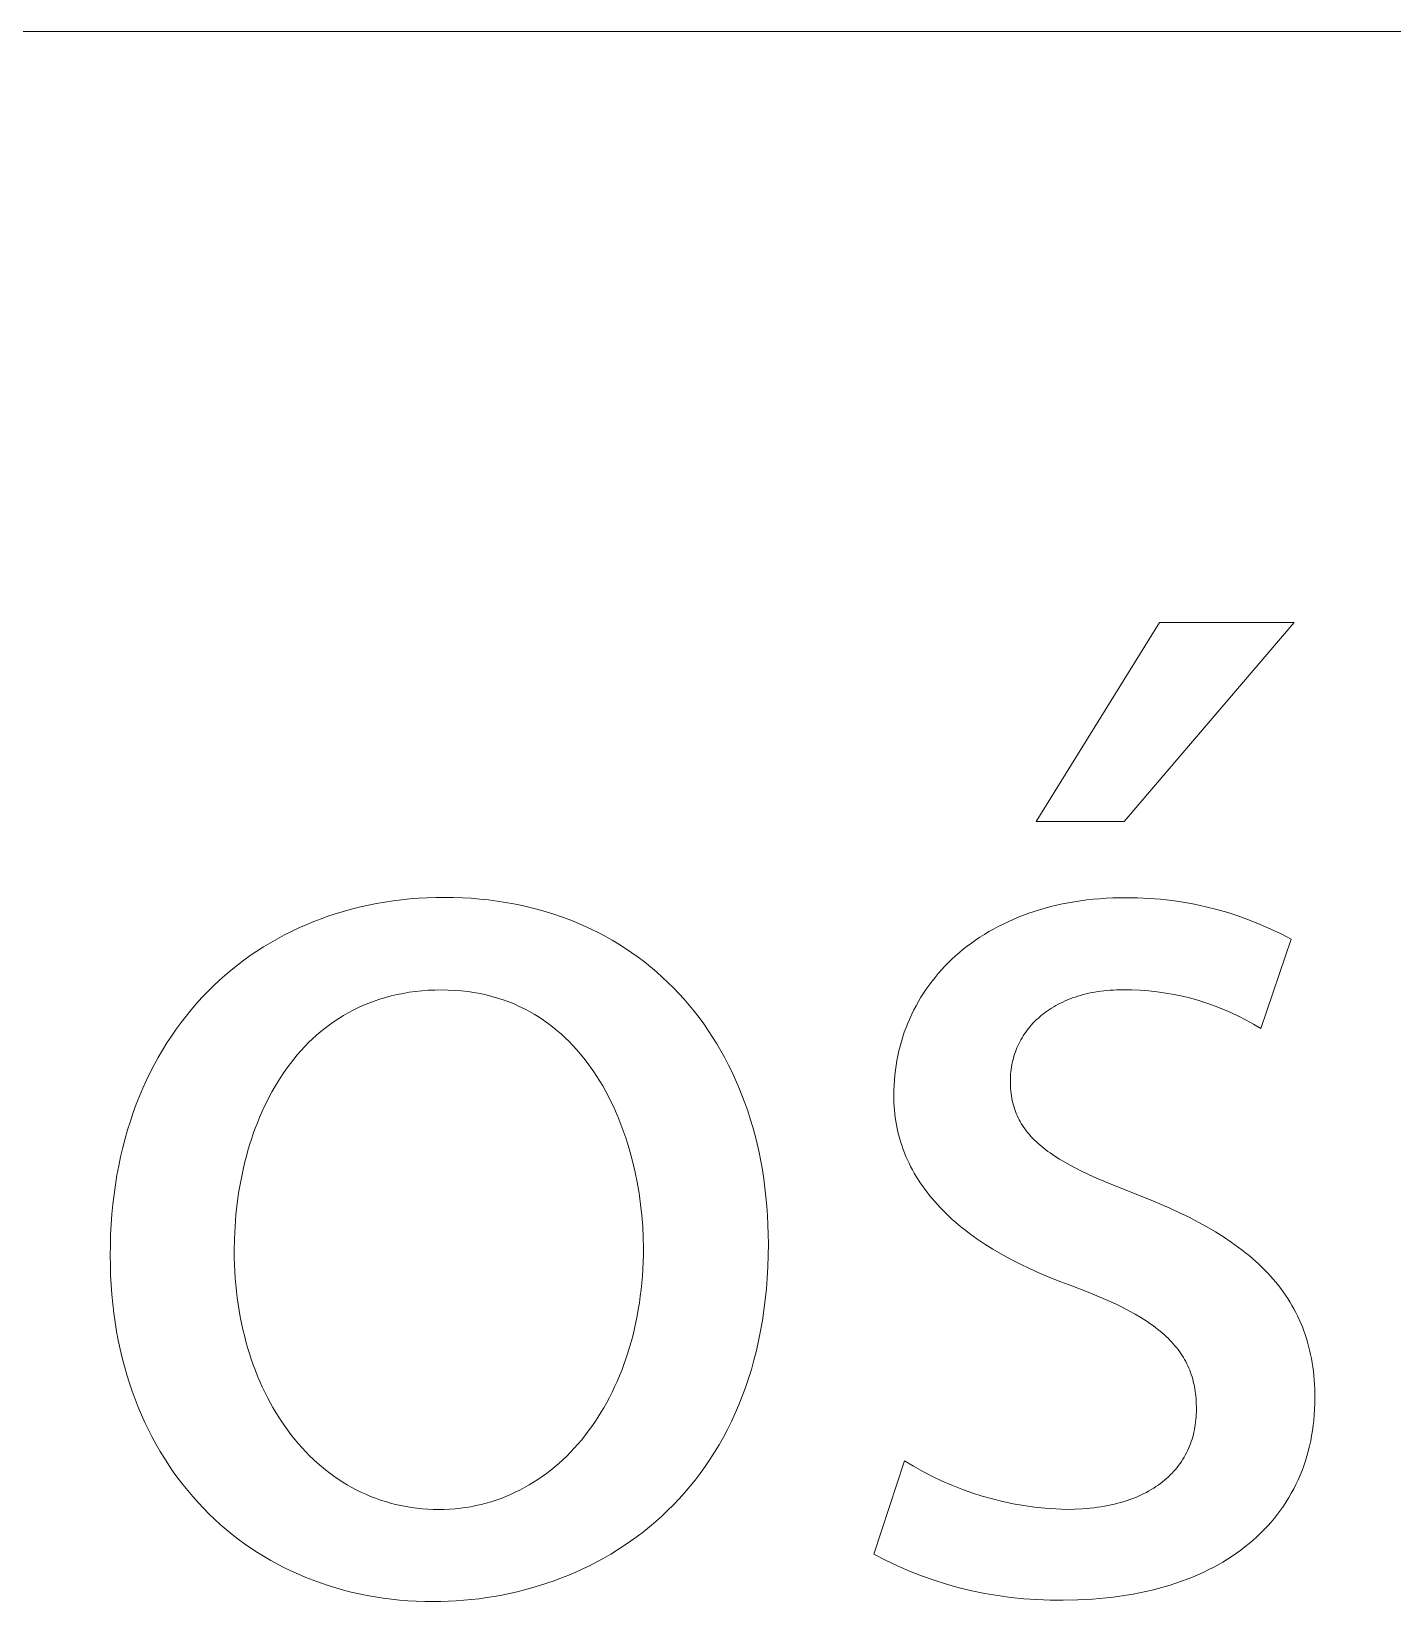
# Model space of a CAD drawing. Header units: millimetres. Extents: x 0 to 5466, y 0 to 3819.
# Drawn here: x 4089.6 to 4143.2, y 91 to 152.7 of the extents above; entities that cross this region are included whole.
import ezdxf

# ---------------------------------------------------------------- set-up
doc = ezdxf.new("R2010")
doc.units = ezdxf.units.MM
doc.header["$MEASUREMENT"] = 0
doc.layers.add('Domyślny', color=7, linetype='Continuous', true_color=0x000000)

msp = doc.modelspace()

# ---------------------------------------------------------------- linework, layer by layer
at = {"layer": 'Domyślny', "color": 18, "lineweight": 15, "true_color": 0x000000}
for p, q in [((3400.106, 152.73), (5460.418, 152.73)), ((4129.143, 121.656), (4133.984, 129.482)), ((4139.281, 129.482), (4132.601, 121.656)), ((4133.984, 129.482), (4139.281, 129.482)), ((4132.601, 121.656), (4129.143, 121.656)), ((4104.18, 118.57), (4104.512, 118.604)), ((4104.512, 118.604), (4104.846, 118.63)), ((4104.846, 118.63), (4105.184, 118.649)), ((4105.184, 118.649), (4105.523, 118.66)), ((4105.523, 118.66), (4105.865, 118.664)), ((4105.865, 118.664), (4106.22, 118.66)), ((4106.22, 118.66), (4106.571, 118.648)), ((4106.571, 118.648), (4106.918, 118.628)), ((4106.918, 118.628), (4107.262, 118.6)), ((4107.262, 118.6), (4107.601, 118.564)), ((4131.381, 118.59), (4131.633, 118.613)), ((4131.633, 118.613), (4131.888, 118.63)), ((4131.888, 118.63), (4132.147, 118.643)), ((4132.147, 118.643), (4132.409, 118.651)), ((4132.409, 118.651), (4132.674, 118.653)), ((4132.674, 118.653), (4133.125, 118.648)), ((4133.125, 118.648), (4133.576, 118.627)), ((4133.576, 118.627), (4134.026, 118.592)), ((4134.026, 118.592), (4134.475, 118.541)), ((4101.323, 117.933), (4101.627, 118.033)), ((4101.627, 118.033), (4101.935, 118.125)), ((4101.935, 118.125), (4102.247, 118.211)), ((4102.247, 118.211), (4102.561, 118.289)), ((4102.561, 118.289), (4102.879, 118.36)), ((4102.879, 118.36), (4103.2, 118.423)), ((4103.2, 118.423), (4103.523, 118.479)), ((4103.523, 118.479), (4103.85, 118.528)), ((4103.85, 118.528), (4104.18, 118.57)), ((4107.601, 118.564), (4107.937, 118.521)), ((4107.937, 118.521), (4108.269, 118.47)), ((4108.269, 118.47), (4108.597, 118.411)), ((4108.597, 118.411), (4108.92, 118.344)), ((4108.92, 118.344), (4109.24, 118.27)), ((4109.24, 118.27), (4109.555, 118.189)), ((4109.555, 118.189), (4109.866, 118.1)), ((4109.866, 118.1), (4110.172, 118.004)), ((4110.172, 118.004), (4110.474, 117.901)), ((4128.634, 117.962), (4128.843, 118.038)), ((4128.843, 118.038), (4129.056, 118.11)), ((4129.056, 118.11), (4129.272, 118.178)), ((4129.272, 118.178), (4129.492, 118.242)), ((4129.492, 118.242), (4129.715, 118.301)), ((4129.715, 118.301), (4129.943, 118.356)), ((4129.943, 118.356), (4130.173, 118.407)), ((4130.173, 118.407), (4130.408, 118.453)), ((4130.408, 118.453), (4130.646, 118.494)), ((4130.646, 118.494), (4130.887, 118.531)), ((4130.887, 118.531), (4131.132, 118.563)), ((4131.132, 118.563), (4131.381, 118.59)), ((4134.475, 118.541), (4134.922, 118.475)), ((4134.922, 118.475), (4135.366, 118.394)), ((4135.366, 118.394), (4135.807, 118.299)), ((4135.807, 118.299), (4136.245, 118.188)), ((4136.245, 118.188), (4136.679, 118.064)), ((4136.679, 118.064), (4137.108, 117.924)), ((4099.857, 117.328), (4100.142, 117.463)), ((4100.142, 117.463), (4100.432, 117.591)), ((4100.432, 117.591), (4100.725, 117.712)), ((4100.725, 117.712), (4101.022, 117.826)), ((4101.022, 117.826), (4101.323, 117.933)), ((4110.474, 117.901), (4110.772, 117.791)), ((4110.772, 117.791), (4111.065, 117.673)), ((4111.065, 117.673), (4111.354, 117.549)), ((4111.354, 117.549), (4111.637, 117.417)), ((4111.637, 117.417), (4111.917, 117.279)), ((4127.28, 117.317), (4127.462, 117.421)), ((4127.462, 117.421), (4127.647, 117.52)), ((4127.647, 117.52), (4127.837, 117.616)), ((4127.837, 117.616), (4128.031, 117.709)), ((4128.031, 117.709), (4128.228, 117.797)), ((4128.228, 117.797), (4128.429, 117.881)), ((4128.429, 117.881), (4128.634, 117.962)), ((4137.108, 117.924), (4137.532, 117.77)), ((4137.532, 117.77), (4137.951, 117.602)), ((4137.951, 117.602), (4138.365, 117.42)), ((4138.365, 117.42), (4138.771, 117.225)), ((4098.756, 116.718), (4099.025, 116.881)), ((4099.025, 116.881), (4099.298, 117.037)), ((4099.298, 117.037), (4099.575, 117.186)), ((4099.575, 117.186), (4099.857, 117.328)), ((4111.917, 117.279), (4112.191, 117.134)), ((4112.191, 117.134), (4112.46, 116.982)), ((4112.46, 116.982), (4112.725, 116.823)), ((4112.725, 116.823), (4112.985, 116.658)), ((4126.273, 116.623), (4126.43, 116.747)), ((4126.43, 116.747), (4126.592, 116.868)), ((4126.592, 116.868), (4126.758, 116.985)), ((4126.758, 116.985), (4126.928, 117.1)), ((4126.928, 117.1), (4127.102, 117.21)), ((4127.102, 117.21), (4127.28, 117.317)), ((4139.171, 117.015), (4137.97, 113.503)), ((4138.771, 117.225), (4139.171, 117.015)), ((4097.727, 116), (4097.977, 116.189)), ((4097.977, 116.189), (4098.232, 116.373)), ((4098.232, 116.373), (4098.492, 116.549)), ((4098.492, 116.549), (4098.756, 116.718)), ((4112.985, 116.658), (4113.239, 116.486)), ((4113.239, 116.486), (4113.489, 116.308)), ((4113.489, 116.308), (4113.733, 116.124)), ((4113.733, 116.124), (4113.972, 115.933)), ((4125.683, 116.094), (4125.824, 116.231)), ((4125.824, 116.231), (4125.969, 116.365)), ((4125.969, 116.365), (4126.119, 116.495)), ((4126.119, 116.495), (4126.273, 116.623)), ((4097.006, 115.39), (4097.241, 115.6)), ((4097.241, 115.6), (4097.482, 115.803)), ((4097.482, 115.803), (4097.727, 116)), ((4113.972, 115.933), (4114.206, 115.736)), ((4114.206, 115.736), (4114.435, 115.532)), ((4114.435, 115.532), (4114.658, 115.323)), ((4125.042, 115.366), (4125.161, 115.517)), ((4125.161, 115.517), (4125.285, 115.666)), ((4125.285, 115.666), (4125.414, 115.811)), ((4125.414, 115.811), (4125.546, 115.954)), ((4125.546, 115.954), (4125.683, 116.094)), ((4096.331, 114.722), (4096.551, 114.951)), ((4096.551, 114.951), (4096.776, 115.174)), ((4096.776, 115.174), (4097.006, 115.39)), ((4104.243, 114.89), (4104.006, 114.843)), ((4104.483, 114.931), (4104.243, 114.89)), ((4104.728, 114.964), (4104.483, 114.931)), ((4104.978, 114.99), (4104.728, 114.964)), ((4105.233, 115.009), (4104.978, 114.99)), ((4105.492, 115.02), (4105.233, 115.009)), ((4105.756, 115.024), (4105.492, 115.02)), ((4106.02, 115.02), (4105.756, 115.024)), ((4106.28, 115.008), (4106.02, 115.02)), ((4106.534, 114.987), (4106.28, 115.008)), ((4106.784, 114.959), (4106.534, 114.987)), ((4107.028, 114.923), (4106.784, 114.959)), ((4107.268, 114.88), (4107.028, 114.923)), ((4114.658, 115.323), (4114.876, 115.107)), ((4114.876, 115.107), (4115.088, 114.885)), ((4124.607, 114.735), (4124.709, 114.897)), ((4124.709, 114.897), (4124.815, 115.056)), ((4124.815, 115.056), (4124.926, 115.212)), ((4124.926, 115.212), (4125.042, 115.366)), ((4131.212, 114.893), (4131.101, 114.867)), ((4131.326, 114.917), (4131.212, 114.893)), ((4131.441, 114.938), (4131.326, 114.917)), ((4131.559, 114.957), (4131.441, 114.938)), ((4131.678, 114.974), (4131.559, 114.957)), ((4131.799, 114.989), (4131.678, 114.974)), ((4131.922, 115.002), (4131.799, 114.989)), ((4132.047, 115.013), (4131.922, 115.002)), ((4132.174, 115.021), (4132.047, 115.013)), ((4132.302, 115.027), (4132.174, 115.021)), ((4132.433, 115.03), (4132.302, 115.027)), ((4132.565, 115.031), (4132.433, 115.03)), ((4132.9, 115.028), (4132.565, 115.031)), ((4133.234, 115.013), (4132.9, 115.028)), ((4133.568, 114.987), (4133.234, 115.013)), ((4133.901, 114.95), (4133.568, 114.987)), ((4134.232, 114.903), (4133.901, 114.95)), ((4134.562, 114.844), (4134.232, 114.903)), ((4095.909, 114.244), (4096.117, 114.486)), ((4096.117, 114.486), (4096.331, 114.722)), ((4102.481, 114.329), (4102.282, 114.231)), ((4102.686, 114.421), (4102.481, 114.329)), ((4102.895, 114.507), (4102.686, 114.421)), ((4103.108, 114.587), (4102.895, 114.507)), ((4103.326, 114.661), (4103.108, 114.587)), ((4103.548, 114.728), (4103.326, 114.661)), ((4103.775, 114.789), (4103.548, 114.728)), ((4104.006, 114.843), (4103.775, 114.789)), ((4107.502, 114.829), (4107.268, 114.88)), ((4107.732, 114.771), (4107.502, 114.829)), ((4107.957, 114.706), (4107.732, 114.771)), ((4108.177, 114.634), (4107.957, 114.706)), ((4108.393, 114.556), (4108.177, 114.634)), ((4108.603, 114.471), (4108.393, 114.556)), ((4108.809, 114.379), (4108.603, 114.471)), ((4109.011, 114.281), (4108.809, 114.379)), ((4109.207, 114.177), (4109.011, 114.281)), ((4115.088, 114.885), (4115.295, 114.658)), ((4115.295, 114.658), (4115.496, 114.424)), ((4115.496, 114.424), (4115.691, 114.185)), ((4124.327, 114.237), (4124.416, 114.405)), ((4124.416, 114.405), (4124.509, 114.571)), ((4124.509, 114.571), (4124.607, 114.735)), ((4129.742, 114.309), (4129.659, 114.257)), ((4129.826, 114.361), (4129.742, 114.309)), ((4129.912, 114.41), (4129.826, 114.361)), ((4130, 114.458), (4129.912, 114.41)), ((4130.09, 114.505), (4130, 114.458)), ((4130.183, 114.549), (4130.09, 114.505)), ((4130.277, 114.592), (4130.183, 114.549)), ((4130.373, 114.633), (4130.277, 114.592)), ((4130.471, 114.672), (4130.373, 114.633)), ((4130.571, 114.71), (4130.471, 114.672)), ((4130.673, 114.745), (4130.571, 114.71)), ((4130.777, 114.779), (4130.673, 114.745)), ((4130.883, 114.81), (4130.777, 114.779)), ((4130.991, 114.84), (4130.883, 114.81)), ((4131.101, 114.867), (4130.991, 114.84)), ((4134.889, 114.774), (4134.562, 114.844)), ((4135.214, 114.694), (4134.889, 114.774)), ((4135.536, 114.603), (4135.214, 114.694)), ((4135.855, 114.501), (4135.536, 114.603)), ((4136.171, 114.389), (4135.855, 114.501)), ((4136.482, 114.266), (4136.171, 114.389)), ((4095.317, 113.479), (4095.509, 113.74)), ((4095.509, 113.74), (4095.706, 113.995)), ((4095.706, 113.995), (4095.909, 114.244)), ((4101.348, 113.655), (4101.175, 113.524)), ((4101.526, 113.781), (4101.348, 113.655)), ((4101.708, 113.902), (4101.526, 113.781)), ((4101.895, 114.017), (4101.708, 113.902)), ((4102.086, 114.127), (4101.895, 114.017)), ((4102.282, 114.231), (4102.086, 114.127)), ((4109.399, 114.067), (4109.207, 114.177)), ((4109.586, 113.951), (4109.399, 114.067)), ((4109.769, 113.83), (4109.586, 113.951)), ((4109.947, 113.703), (4109.769, 113.83)), ((4110.12, 113.57), (4109.947, 113.703)), ((4115.691, 114.185), (4115.88, 113.94)), ((4115.88, 113.94), (4116.064, 113.69)), ((4116.064, 113.69), (4116.242, 113.434)), ((4124.019, 113.541), (4124.089, 113.718)), ((4124.089, 113.718), (4124.164, 113.893)), ((4124.164, 113.893), (4124.243, 114.066)), ((4124.243, 114.066), (4124.327, 114.237)), ((4129.013, 113.713), (4128.952, 113.646)), ((4129.077, 113.779), (4129.013, 113.713)), ((4129.142, 113.844), (4129.077, 113.779)), ((4129.21, 113.907), (4129.142, 113.844)), ((4129.28, 113.969), (4129.21, 113.907)), ((4129.351, 114.029), (4129.28, 113.969)), ((4129.425, 114.089), (4129.351, 114.029)), ((4129.501, 114.146), (4129.425, 114.089)), ((4129.579, 114.202), (4129.501, 114.146)), ((4129.659, 114.257), (4129.579, 114.202)), ((4136.79, 114.133), (4136.482, 114.266)), ((4137.093, 113.99), (4136.79, 114.133)), ((4137.39, 113.837), (4137.093, 113.99)), ((4137.683, 113.675), (4137.39, 113.837)), ((4137.97, 113.503), (4137.683, 113.675)), ((4094.953, 112.938), (4095.132, 113.211)), ((4095.132, 113.211), (4095.317, 113.479)), ((4100.68, 113.101), (4100.524, 112.95)), ((4100.841, 113.247), (4100.68, 113.101)), ((4101.006, 113.388), (4100.841, 113.247)), ((4101.175, 113.524), (4101.006, 113.388)), ((4110.29, 113.433), (4110.12, 113.57)), ((4110.454, 113.291), (4110.29, 113.433)), ((4110.614, 113.143), (4110.454, 113.291)), ((4110.77, 112.991), (4110.614, 113.143)), ((4116.242, 113.434), (4116.414, 113.172)), ((4116.414, 113.172), (4116.58, 112.905)), ((4123.836, 112.998), (4123.892, 113.18)), ((4123.892, 113.18), (4123.953, 113.361)), ((4123.953, 113.361), (4124.019, 113.541)), ((4128.538, 113.064), (4128.496, 112.986)), ((4128.582, 113.141), (4128.538, 113.064)), ((4128.628, 113.216), (4128.582, 113.141)), ((4128.677, 113.291), (4128.628, 113.216)), ((4128.728, 113.364), (4128.677, 113.291)), ((4128.78, 113.436), (4128.728, 113.364)), ((4128.835, 113.507), (4128.78, 113.436)), ((4128.892, 113.577), (4128.835, 113.507)), ((4128.952, 113.646), (4128.892, 113.577)), ((4094.613, 112.371), (4094.78, 112.657)), ((4094.78, 112.657), (4094.953, 112.938)), ((4100.081, 112.472), (4099.942, 112.303)), ((4100.225, 112.635), (4100.081, 112.472)), ((4100.372, 112.795), (4100.225, 112.635)), ((4100.524, 112.95), (4100.372, 112.795)), ((4110.921, 112.835), (4110.77, 112.991)), ((4111.068, 112.674), (4110.921, 112.835)), ((4111.211, 112.509), (4111.068, 112.674)), ((4111.349, 112.34), (4111.211, 112.509)), ((4116.58, 112.905), (4116.74, 112.632)), ((4116.74, 112.632), (4116.894, 112.354)), ((4123.659, 112.249), (4123.696, 112.438)), ((4123.696, 112.438), (4123.738, 112.627)), ((4123.738, 112.627), (4123.785, 112.813)), ((4123.785, 112.813), (4123.836, 112.998)), ((4128.264, 112.416), (4128.24, 112.331)), ((4128.29, 112.5), (4128.264, 112.416)), ((4128.319, 112.583), (4128.29, 112.5)), ((4128.35, 112.666), (4128.319, 112.583)), ((4128.383, 112.747), (4128.35, 112.666)), ((4128.419, 112.828), (4128.383, 112.747)), ((4128.456, 112.907), (4128.419, 112.828)), ((4128.496, 112.986), (4128.456, 112.907)), ((4094.298, 111.78), (4094.452, 112.079)), ((4094.452, 112.079), (4094.613, 112.371)), ((4099.676, 111.955), (4099.549, 111.775)), ((4099.807, 112.131), (4099.676, 111.955)), ((4099.942, 112.303), (4099.807, 112.131)), ((4111.483, 112.166), (4111.349, 112.34)), ((4111.613, 111.99), (4111.483, 112.166)), ((4111.738, 111.809), (4111.613, 111.99)), ((4111.86, 111.625), (4111.738, 111.809)), ((4116.894, 112.354), (4117.041, 112.071)), ((4117.041, 112.071), (4117.183, 111.783)), ((4123.577, 111.671), (4123.6, 111.865)), ((4123.6, 111.865), (4123.627, 112.058)), ((4123.627, 112.058), (4123.659, 112.249)), ((4128.143, 111.807), (4128.134, 111.718)), ((4128.153, 111.896), (4128.143, 111.807)), ((4128.166, 111.984), (4128.153, 111.896)), ((4128.181, 112.072), (4128.166, 111.984)), ((4128.198, 112.159), (4128.181, 112.072)), ((4128.218, 112.245), (4128.198, 112.159)), ((4128.24, 112.331), (4128.218, 112.245)), ((4094.01, 111.165), (4094.151, 111.475)), ((4094.151, 111.475), (4094.298, 111.78)), ((4099.194, 111.214), (4099.084, 111.02)), ((4099.309, 111.405), (4099.194, 111.214)), ((4099.427, 111.592), (4099.309, 111.405)), ((4099.549, 111.775), (4099.427, 111.592)), ((4111.977, 111.438), (4111.86, 111.625)), ((4112.09, 111.248), (4111.977, 111.438)), ((4112.199, 111.055), (4112.09, 111.248)), ((4117.183, 111.783), (4117.318, 111.489)), ((4117.318, 111.489), (4117.446, 111.191)), ((4117.446, 111.191), (4117.569, 110.887)), ((4123.54, 111.081), (4123.547, 111.279)), ((4123.547, 111.279), (4123.56, 111.475)), ((4123.56, 111.475), (4123.577, 111.671)), ((4128.125, 111.537), (4128.124, 111.446)), ((4128.124, 111.446), (4128.125, 111.344)), ((4128.129, 111.628), (4128.125, 111.537)), ((4128.125, 111.344), (4128.129, 111.243)), ((4128.134, 111.718), (4128.129, 111.628)), ((4128.129, 111.243), (4128.134, 111.144)), ((4093.749, 110.525), (4093.876, 110.848)), ((4093.876, 110.848), (4094.01, 111.165)), ((4098.876, 110.623), (4098.778, 110.42)), ((4098.978, 110.823), (4098.876, 110.623)), ((4099.084, 111.02), (4098.978, 110.823)), ((4112.303, 110.858), (4112.199, 111.055)), ((4112.404, 110.66), (4112.303, 110.858)), ((4112.501, 110.459), (4112.404, 110.66)), ((4117.569, 110.887), (4117.684, 110.579)), ((4117.684, 110.579), (4117.794, 110.266)), ((4123.537, 110.882), (4123.54, 111.081)), ((4123.539, 110.734), (4123.537, 110.882)), ((4123.544, 110.586), (4123.539, 110.734)), ((4123.552, 110.44), (4123.544, 110.586)), ((4128.134, 111.144), (4128.143, 111.047)), ((4128.143, 111.047), (4128.153, 110.951)), ((4128.153, 110.951), (4128.166, 110.857)), ((4128.166, 110.857), (4128.182, 110.765)), ((4128.182, 110.765), (4128.199, 110.674)), ((4128.199, 110.674), (4128.22, 110.585)), ((4128.22, 110.585), (4128.242, 110.497)), ((4093.515, 109.862), (4093.628, 110.197)), ((4093.628, 110.197), (4093.749, 110.525)), ((4098.595, 110.006), (4098.509, 109.795)), ((4098.685, 110.215), (4098.595, 110.006)), ((4098.778, 110.42), (4098.685, 110.215)), ((4112.594, 110.255), (4112.501, 110.459)), ((4112.682, 110.049), (4112.594, 110.255)), ((4112.767, 109.842), (4112.682, 110.049)), ((4117.794, 110.266), (4117.896, 109.948)), ((4117.896, 109.948), (4117.992, 109.625)), ((4123.564, 110.294), (4123.552, 110.44)), ((4123.579, 110.149), (4123.564, 110.294)), ((4123.597, 110.005), (4123.579, 110.149)), ((4123.618, 109.862), (4123.597, 110.005)), ((4128.242, 110.497), (4128.267, 110.411)), ((4128.267, 110.411), (4128.294, 110.326)), ((4128.294, 110.326), (4128.324, 110.242)), ((4128.324, 110.242), (4128.356, 110.16)), ((4128.356, 110.16), (4128.391, 110.079)), ((4128.391, 110.079), (4128.428, 109.999)), ((4128.428, 109.999), (4128.467, 109.92)), ((4093.31, 109.175), (4093.409, 109.522)), ((4093.409, 109.522), (4093.515, 109.862)), ((4098.349, 109.366), (4098.275, 109.148)), ((4098.427, 109.582), (4098.349, 109.366)), ((4098.509, 109.795), (4098.427, 109.582)), ((4112.848, 109.632), (4112.767, 109.842)), ((4112.925, 109.421), (4112.848, 109.632)), ((4112.998, 109.208), (4112.925, 109.421)), ((4117.992, 109.625), (4118.081, 109.298)), ((4123.643, 109.72), (4123.618, 109.862)), ((4123.671, 109.578), (4123.643, 109.72)), ((4123.703, 109.438), (4123.671, 109.578)), ((4123.737, 109.298), (4123.703, 109.438)), ((4128.467, 109.92), (4128.509, 109.843)), ((4128.509, 109.843), (4128.554, 109.767)), ((4128.554, 109.767), (4128.6, 109.691)), ((4128.6, 109.691), (4128.65, 109.617)), ((4128.65, 109.617), (4128.701, 109.544)), ((4128.701, 109.544), (4128.755, 109.472)), ((4128.755, 109.472), (4128.812, 109.401)), ((4128.812, 109.401), (4128.871, 109.331)), ((4128.871, 109.331), (4128.933, 109.262)), ((4093.134, 108.465), (4093.218, 108.823)), ((4093.218, 108.823), (4093.31, 109.175)), ((4098.206, 108.928), (4098.14, 108.706)), ((4098.275, 109.148), (4098.206, 108.928)), ((4113.067, 108.994), (4112.998, 109.208)), ((4113.133, 108.778), (4113.067, 108.994)), ((4113.252, 108.344), (4113.133, 108.778)), ((4118.081, 109.298), (4118.164, 108.966)), ((4118.164, 108.966), (4118.239, 108.629)), ((4123.775, 109.159), (4123.737, 109.298)), ((4123.817, 109.021), (4123.775, 109.159)), ((4123.862, 108.884), (4123.817, 109.021)), ((4123.91, 108.747), (4123.862, 108.884)), ((4123.962, 108.612), (4123.91, 108.747)), ((4128.933, 109.262), (4128.997, 109.194)), ((4128.997, 109.194), (4129.063, 109.126)), ((4129.063, 109.126), (4129.132, 109.059)), ((4129.132, 109.059), (4129.204, 108.994)), ((4129.204, 108.994), (4129.278, 108.928)), ((4129.278, 108.928), (4129.355, 108.864)), ((4129.355, 108.864), (4129.434, 108.8)), ((4129.434, 108.8), (4129.515, 108.737)), ((4129.515, 108.737), (4129.6, 108.674)), ((4092.989, 107.733), (4093.058, 108.102)), ((4093.058, 108.102), (4093.134, 108.465)), ((4098.019, 108.257), (4097.965, 108.03)), ((4098.077, 108.482), (4098.019, 108.257)), ((4098.14, 108.706), (4098.077, 108.482)), ((4113.357, 107.907), (4113.252, 108.344)), ((4118.239, 108.629), (4118.308, 108.289)), ((4118.308, 108.289), (4118.37, 107.943)), ((4124.017, 108.478), (4123.962, 108.612)), ((4124.075, 108.344), (4124.017, 108.478)), ((4124.137, 108.212), (4124.075, 108.344)), ((4124.202, 108.08), (4124.137, 108.212)), ((4129.6, 108.674), (4129.686, 108.612)), ((4129.686, 108.612), (4129.867, 108.489)), ((4129.867, 108.489), (4130.059, 108.368)), ((4130.059, 108.368), (4130.26, 108.249)), ((4130.26, 108.249), (4130.472, 108.13)), ((4130.472, 108.13), (4130.694, 108.013)), ((4092.928, 107.358), (4092.989, 107.733)), ((4097.868, 107.572), (4097.786, 107.109)), ((4097.965, 108.03), (4097.868, 107.572)), ((4113.447, 107.468), (4113.357, 107.907)), ((4118.37, 107.943), (4118.424, 107.594)), ((4118.424, 107.594), (4118.472, 107.24)), ((4124.271, 107.95), (4124.202, 108.08)), ((4124.343, 107.82), (4124.271, 107.95)), ((4124.418, 107.691), (4124.343, 107.82)), ((4124.497, 107.564), (4124.418, 107.691)), ((4124.58, 107.437), (4124.497, 107.564)), ((4130.694, 108.013), (4130.926, 107.896)), ((4130.926, 107.896), (4131.423, 107.663)), ((4131.423, 107.663), (4131.961, 107.43)), ((4092.829, 106.591), (4092.874, 106.977)), ((4092.874, 106.977), (4092.928, 107.358)), ((4097.786, 107.109), (4097.719, 106.642)), ((4113.522, 107.029), (4113.447, 107.468)), ((4113.584, 106.59), (4113.522, 107.029)), ((4118.472, 107.24), (4118.512, 106.882)), ((4118.512, 106.882), (4118.546, 106.52)), ((4124.665, 107.312), (4124.58, 107.437)), ((4124.755, 107.187), (4124.665, 107.312)), ((4124.847, 107.063), (4124.755, 107.187)), ((4124.943, 106.941), (4124.847, 107.063)), ((4125.043, 106.819), (4124.943, 106.941)), ((4131.961, 107.43), (4133.165, 106.95)), ((4133.165, 106.95), (4133.589, 106.783)), ((4092.791, 106.199), (4092.829, 106.591)), ((4097.719, 106.642), (4097.668, 106.173)), ((4113.631, 106.154), (4113.584, 106.59)), ((4118.546, 106.52), (4118.572, 106.154)), ((4125.146, 106.699), (4125.043, 106.819)), ((4125.253, 106.58), (4125.146, 106.699)), ((4125.363, 106.461), (4125.253, 106.58)), ((4125.476, 106.344), (4125.363, 106.461)), ((4125.594, 106.228), (4125.476, 106.344)), ((4133.589, 106.783), (4133.999, 106.613)), ((4133.999, 106.613), (4134.396, 106.439)), ((4134.396, 106.439), (4134.78, 106.262)), ((4134.78, 106.262), (4135.151, 106.08)), ((4092.741, 105.399), (4092.762, 105.802)), ((4092.762, 105.802), (4092.791, 106.199)), ((4097.631, 105.702), (4097.609, 105.231)), ((4097.668, 106.173), (4097.631, 105.702)), ((4113.665, 105.72), (4113.631, 106.154)), ((4113.684, 105.291), (4113.665, 105.72)), ((4118.572, 106.154), (4118.59, 105.784)), ((4118.59, 105.784), (4118.601, 105.41)), ((4125.714, 106.113), (4125.594, 106.228)), ((4125.838, 105.999), (4125.714, 106.113)), ((4125.966, 105.887), (4125.838, 105.999)), ((4126.097, 105.775), (4125.966, 105.887)), ((4126.232, 105.665), (4126.097, 105.775)), ((4126.37, 105.555), (4126.232, 105.665)), ((4135.151, 106.08), (4135.508, 105.894)), ((4135.508, 105.894), (4135.853, 105.705)), ((4135.853, 105.705), (4136.184, 105.51)), ((4092.729, 104.991), (4092.741, 105.399)), ((4097.609, 105.231), (4097.602, 104.759)), ((4113.691, 104.868), (4113.684, 105.291)), ((4118.605, 105.032), (4118.6, 104.577)), ((4118.601, 105.41), (4118.605, 105.032)), ((4126.512, 105.447), (4126.37, 105.555)), ((4126.806, 105.235), (4126.512, 105.447)), ((4127.115, 105.027), (4126.806, 105.235)), ((4127.438, 104.824), (4127.115, 105.027)), ((4136.184, 105.51), (4136.502, 105.311)), ((4136.502, 105.311), (4136.806, 105.107)), ((4136.806, 105.107), (4137.097, 104.898)), ((4092.724, 104.577), (4092.729, 104.991)), ((4092.728, 104.188), (4092.724, 104.577)), ((4097.602, 104.759), (4097.604, 104.489)), ((4097.604, 104.489), (4097.612, 104.221)), ((4113.681, 104.314), (4113.689, 104.59)), ((4113.689, 104.59), (4113.691, 104.868)), ((4118.6, 104.577), (4118.585, 104.13)), ((4127.775, 104.626), (4127.438, 104.824)), ((4128.127, 104.432), (4127.775, 104.626)), ((4128.494, 104.244), (4128.127, 104.432)), ((4137.097, 104.898), (4137.238, 104.791)), ((4137.238, 104.791), (4137.375, 104.683)), ((4137.375, 104.683), (4137.509, 104.574)), ((4137.509, 104.574), (4137.639, 104.463)), ((4137.639, 104.463), (4137.767, 104.351)), ((4092.74, 103.803), (4092.728, 104.188)), ((4092.76, 103.423), (4092.74, 103.803)), ((4097.612, 104.221), (4097.624, 103.955)), ((4097.624, 103.955), (4097.641, 103.691)), ((4113.629, 103.501), (4113.651, 103.769)), ((4113.651, 103.769), (4113.669, 104.04)), ((4113.669, 104.04), (4113.681, 104.314)), ((4118.585, 104.13), (4118.561, 103.691)), ((4128.874, 104.062), (4128.494, 104.244)), ((4129.27, 103.884), (4128.874, 104.062)), ((4129.68, 103.712), (4129.27, 103.884)), ((4137.767, 104.351), (4137.891, 104.237)), ((4137.891, 104.237), (4138.011, 104.122)), ((4138.011, 104.122), (4138.128, 104.006)), ((4138.128, 104.006), (4138.242, 103.887)), ((4138.242, 103.887), (4138.352, 103.768)), ((4138.352, 103.768), (4138.46, 103.646)), ((4092.788, 103.048), (4092.76, 103.423)), ((4097.641, 103.691), (4097.662, 103.43)), ((4097.662, 103.43), (4097.688, 103.171)), ((4097.688, 103.171), (4097.719, 102.914)), ((4113.57, 102.972), (4113.602, 103.235)), ((4113.602, 103.235), (4113.629, 103.501)), ((4118.527, 103.261), (4118.484, 102.838)), ((4118.561, 103.691), (4118.527, 103.261)), ((4130.105, 103.545), (4129.68, 103.712)), ((4130.545, 103.383), (4130.105, 103.545)), ((4131.184, 103.138), (4130.545, 103.383)), ((4138.46, 103.646), (4138.563, 103.523)), ((4138.563, 103.523), (4138.664, 103.399)), ((4138.664, 103.399), (4138.761, 103.273)), ((4138.761, 103.273), (4138.854, 103.145)), ((4092.824, 102.677), (4092.788, 103.048)), ((4092.867, 102.311), (4092.824, 102.677)), ((4097.719, 102.914), (4097.754, 102.66)), ((4097.754, 102.66), (4097.794, 102.409)), ((4113.492, 102.456), (4113.534, 102.713)), ((4113.534, 102.713), (4113.57, 102.972)), ((4118.484, 102.838), (4118.432, 102.423)), ((4131.774, 102.892), (4131.184, 103.138)), ((4132.05, 102.769), (4131.774, 102.892)), ((4132.314, 102.645), (4132.05, 102.769)), ((4132.566, 102.52), (4132.314, 102.645)), ((4138.854, 103.145), (4138.945, 103.015)), ((4138.945, 103.015), (4139.031, 102.884)), ((4139.031, 102.884), (4139.115, 102.751)), ((4139.115, 102.751), (4139.195, 102.616)), ((4139.195, 102.616), (4139.272, 102.479)), ((4092.918, 101.95), (4092.867, 102.311)), ((4092.976, 101.594), (4092.918, 101.95)), ((4097.794, 102.409), (4097.838, 102.16)), ((4097.838, 102.16), (4097.887, 101.914)), ((4113.342, 101.703), (4113.396, 101.951)), ((4113.396, 101.951), (4113.447, 102.202)), ((4113.447, 102.202), (4113.492, 102.456)), ((4118.371, 102.016), (4118.301, 101.616)), ((4118.432, 102.423), (4118.371, 102.016)), ((4132.807, 102.394), (4132.566, 102.52)), ((4133.035, 102.266), (4132.807, 102.394)), ((4133.253, 102.137), (4133.035, 102.266)), ((4133.459, 102.007), (4133.253, 102.137)), ((4133.653, 101.874), (4133.459, 102.007)), ((4139.272, 102.479), (4139.345, 102.341)), ((4139.345, 102.341), (4139.415, 102.2)), ((4139.415, 102.2), (4139.482, 102.058)), ((4139.482, 102.058), (4139.545, 101.914)), ((4093.042, 101.242), (4092.976, 101.594)), ((4097.887, 101.914), (4097.94, 101.671)), ((4097.94, 101.671), (4097.998, 101.431)), ((4097.998, 101.431), (4098.06, 101.193)), ((4113.219, 101.216), (4113.283, 101.458)), ((4113.283, 101.458), (4113.342, 101.703)), ((4118.301, 101.616), (4118.222, 101.225)), ((4133.746, 101.807), (4133.653, 101.874)), ((4133.837, 101.74), (4133.746, 101.807)), ((4133.925, 101.672), (4133.837, 101.74)), ((4134.01, 101.603), (4133.925, 101.672)), ((4134.092, 101.534), (4134.01, 101.603)), ((4134.172, 101.464), (4134.092, 101.534)), ((4134.249, 101.393), (4134.172, 101.464)), ((4134.323, 101.322), (4134.249, 101.393)), ((4134.395, 101.25), (4134.323, 101.322)), ((4139.545, 101.914), (4139.605, 101.767)), ((4139.605, 101.767), (4139.661, 101.619)), ((4139.661, 101.619), (4139.714, 101.469)), ((4139.714, 101.469), (4139.764, 101.317)), ((4139.764, 101.317), (4139.81, 101.163)), ((4093.115, 100.896), (4093.042, 101.242)), ((4093.195, 100.555), (4093.115, 100.896)), ((4098.06, 101.193), (4098.126, 100.959)), ((4098.126, 100.959), (4098.196, 100.728)), ((4098.196, 100.728), (4098.27, 100.5)), ((4113.003, 100.512), (4113.079, 100.743)), ((4113.079, 100.743), (4113.151, 100.978)), ((4113.151, 100.978), (4113.219, 101.216)), ((4118.135, 100.841), (4118.04, 100.466)), ((4118.222, 101.225), (4118.135, 100.841)), ((4134.465, 101.177), (4134.395, 101.25)), ((4134.531, 101.104), (4134.465, 101.177)), ((4134.595, 101.029), (4134.531, 101.104)), ((4134.657, 100.954), (4134.595, 101.029)), ((4134.716, 100.878), (4134.657, 100.954)), ((4134.773, 100.801), (4134.716, 100.878)), ((4134.827, 100.724), (4134.773, 100.801)), ((4134.879, 100.645), (4134.827, 100.724)), ((4139.81, 101.163), (4139.853, 101.006)), ((4139.853, 101.006), (4139.892, 100.848)), ((4139.892, 100.848), (4139.928, 100.688)), ((4139.928, 100.688), (4139.961, 100.525)), ((4093.282, 100.219), (4093.195, 100.555)), ((4093.377, 99.888), (4093.282, 100.219)), ((4098.27, 100.5), (4098.349, 100.275)), ((4098.349, 100.275), (4098.432, 100.053)), ((4112.838, 100.059), (4112.922, 100.284)), ((4112.922, 100.284), (4113.003, 100.512)), ((4117.937, 100.098), (4117.825, 99.738)), ((4118.04, 100.466), (4117.937, 100.098)), ((4134.928, 100.565), (4134.879, 100.645)), ((4134.975, 100.485), (4134.928, 100.565)), ((4135.02, 100.403), (4134.975, 100.485)), ((4135.062, 100.32), (4135.02, 100.403)), ((4135.102, 100.237), (4135.062, 100.32)), ((4135.139, 100.152), (4135.102, 100.237)), ((4135.175, 100.066), (4135.139, 100.152)), ((4135.207, 99.979), (4135.175, 100.066)), ((4139.961, 100.525), (4139.99, 100.36)), ((4139.99, 100.36), (4140.016, 100.193)), ((4140.016, 100.193), (4140.038, 100.024)), ((4093.478, 99.562), (4093.377, 99.888)), ((4093.586, 99.241), (4093.478, 99.562)), ((4098.432, 100.053), (4098.518, 99.835)), ((4098.518, 99.835), (4098.609, 99.62)), ((4098.609, 99.62), (4098.704, 99.409)), ((4112.56, 99.407), (4112.656, 99.621)), ((4112.656, 99.621), (4112.749, 99.838)), ((4112.749, 99.838), (4112.838, 100.059)), ((4117.825, 99.738), (4117.706, 99.385)), ((4135.238, 99.891), (4135.207, 99.979)), ((4135.267, 99.802), (4135.238, 99.891)), ((4135.293, 99.711), (4135.267, 99.802)), ((4135.317, 99.62), (4135.293, 99.711)), ((4135.339, 99.527), (4135.317, 99.62)), ((4135.358, 99.433), (4135.339, 99.527)), ((4140.038, 100.024), (4140.057, 99.852)), ((4140.057, 99.852), (4140.072, 99.679)), ((4140.072, 99.679), (4140.084, 99.503)), ((4140.084, 99.503), (4140.093, 99.324)), ((4093.701, 98.926), (4093.586, 99.241)), ((4093.822, 98.616), (4093.701, 98.926)), ((4098.704, 99.409), (4098.802, 99.201)), ((4098.802, 99.201), (4098.904, 98.997)), ((4098.904, 98.997), (4099.011, 98.796)), ((4112.247, 98.789), (4112.355, 98.991)), ((4112.355, 98.991), (4112.459, 99.197)), ((4112.459, 99.197), (4112.56, 99.407)), ((4117.579, 99.04), (4117.445, 98.703)), ((4117.706, 99.385), (4117.579, 99.04)), ((4135.376, 99.337), (4135.358, 99.433)), ((4135.391, 99.24), (4135.376, 99.337)), ((4135.404, 99.142), (4135.391, 99.24)), ((4135.415, 99.043), (4135.404, 99.142)), ((4135.424, 98.942), (4135.415, 99.043)), ((4135.431, 98.84), (4135.424, 98.942)), ((4135.436, 98.736), (4135.431, 98.84)), ((4140.093, 99.324), (4140.098, 99.144)), ((4140.1, 98.961), (4140.097, 98.743)), ((4140.098, 99.144), (4140.1, 98.961)), ((4093.951, 98.311), (4093.822, 98.616)), ((4094.085, 98.012), (4093.951, 98.311)), ((4099.011, 98.796), (4099.12, 98.599)), ((4099.12, 98.599), (4099.234, 98.407)), ((4099.234, 98.407), (4099.351, 98.217)), ((4099.351, 98.217), (4099.472, 98.032)), ((4111.9, 98.207), (4112.02, 98.397)), ((4112.02, 98.397), (4112.135, 98.591)), ((4112.135, 98.591), (4112.247, 98.789)), ((4117.303, 98.373), (4117.154, 98.052)), ((4117.445, 98.703), (4117.303, 98.373)), ((4135.421, 98.12), (4135.43, 98.22)), ((4135.43, 98.22), (4135.436, 98.32)), ((4135.439, 98.63), (4135.436, 98.736)), ((4135.436, 98.32), (4135.439, 98.422)), ((4135.44, 98.524), (4135.439, 98.63)), ((4135.439, 98.422), (4135.44, 98.524)), ((4140.076, 98.315), (4140.058, 98.104)), ((4140.089, 98.528), (4140.076, 98.315)), ((4140.097, 98.743), (4140.089, 98.528)), ((4094.226, 97.718), (4094.085, 98.012)), ((4094.374, 97.43), (4094.226, 97.718)), ((4099.472, 98.032), (4099.597, 97.851)), ((4099.597, 97.851), (4099.725, 97.675)), ((4099.725, 97.675), (4099.857, 97.502)), ((4111.389, 97.488), (4111.522, 97.661)), ((4111.522, 97.661), (4111.652, 97.839)), ((4111.652, 97.839), (4111.778, 98.021)), ((4111.778, 98.021), (4111.9, 98.207)), ((4116.998, 97.737), (4116.836, 97.43)), ((4117.154, 98.052), (4116.998, 97.737)), ((4135.32, 97.537), (4135.343, 97.632)), ((4135.343, 97.632), (4135.363, 97.728)), ((4135.363, 97.728), (4135.381, 97.825)), ((4135.381, 97.825), (4135.397, 97.922)), ((4135.397, 97.922), (4135.41, 98.02)), ((4135.41, 98.02), (4135.421, 98.12)), ((4140.005, 97.688), (4139.972, 97.484)), ((4140.034, 97.895), (4140.005, 97.688)), ((4140.058, 98.104), (4140.034, 97.895)), ((4094.527, 97.147), (4094.374, 97.43)), ((4094.687, 96.87), (4094.527, 97.147)), ((4099.857, 97.502), (4099.992, 97.333)), ((4099.992, 97.333), (4100.13, 97.169)), ((4100.13, 97.169), (4100.272, 97.009)), ((4100.272, 97.009), (4100.417, 96.854)), ((4110.823, 96.84), (4110.969, 96.995)), ((4110.969, 96.995), (4111.112, 97.155)), ((4111.112, 97.155), (4111.252, 97.319)), ((4111.252, 97.319), (4111.389, 97.488)), ((4116.666, 97.131), (4116.491, 96.839)), ((4116.836, 97.43), (4116.666, 97.131)), ((4135.09, 96.9), (4135.13, 96.988)), ((4135.13, 96.988), (4135.168, 97.077)), ((4135.168, 97.077), (4135.203, 97.167)), ((4135.203, 97.167), (4135.236, 97.258)), ((4135.236, 97.258), (4135.266, 97.35)), ((4135.266, 97.35), (4135.294, 97.443)), ((4135.294, 97.443), (4135.32, 97.537)), ((4139.888, 97.082), (4139.839, 96.885)), ((4139.933, 97.282), (4139.888, 97.082)), ((4139.972, 97.484), (4139.933, 97.282)), ((4094.853, 96.599), (4094.687, 96.87)), ((4095.025, 96.333), (4094.853, 96.599)), ((4100.417, 96.854), (4100.565, 96.703)), ((4100.565, 96.703), (4100.717, 96.557)), ((4100.717, 96.557), (4100.872, 96.415)), ((4100.872, 96.415), (4101.03, 96.278)), ((4110.207, 96.265), (4110.366, 96.401)), ((4110.366, 96.401), (4110.521, 96.543)), ((4110.521, 96.543), (4110.674, 96.689)), ((4110.674, 96.689), (4110.823, 96.84)), ((4116.309, 96.555), (4116.12, 96.278)), ((4116.491, 96.839), (4116.309, 96.555)), ((4122.755, 92.827), (4123.956, 96.504)), ((4123.956, 96.504), (4124.316, 96.286)), ((4134.739, 96.32), (4134.796, 96.399)), ((4134.796, 96.399), (4134.852, 96.48)), ((4134.852, 96.48), (4134.904, 96.561)), ((4134.904, 96.561), (4134.954, 96.644)), ((4134.954, 96.644), (4135.002, 96.728)), ((4135.002, 96.728), (4135.047, 96.814)), ((4135.047, 96.814), (4135.09, 96.9)), ((4139.726, 96.498), (4139.661, 96.308)), ((4139.785, 96.69), (4139.726, 96.498)), ((4139.839, 96.885), (4139.785, 96.69)), ((4095.203, 96.073), (4095.025, 96.333)), ((4095.386, 95.819), (4095.203, 96.073)), ((4095.575, 95.571), (4095.386, 95.819)), ((4101.03, 96.278), (4101.191, 96.146)), ((4101.191, 96.146), (4101.355, 96.019)), ((4101.355, 96.019), (4101.522, 95.897)), ((4101.522, 95.897), (4101.692, 95.779)), ((4101.692, 95.779), (4101.865, 95.667)), ((4109.372, 95.656), (4109.545, 95.768)), ((4109.545, 95.768), (4109.715, 95.885)), ((4109.715, 95.885), (4109.882, 96.006)), ((4109.882, 96.006), (4110.046, 96.133)), ((4110.046, 96.133), (4110.207, 96.265)), ((4115.726, 95.746), (4115.52, 95.491)), ((4115.926, 96.008), (4115.726, 95.746)), ((4116.12, 96.278), (4115.926, 96.008)), ((4124.316, 96.286), (4124.683, 96.08)), ((4124.683, 96.08), (4125.057, 95.887)), ((4125.057, 95.887), (4125.437, 95.707)), ((4134.106, 95.673), (4134.187, 95.739)), ((4134.187, 95.739), (4134.265, 95.806)), ((4134.265, 95.806), (4134.34, 95.875)), ((4134.34, 95.875), (4134.413, 95.946)), ((4134.413, 95.946), (4134.483, 96.018)), ((4134.483, 96.018), (4134.551, 96.091)), ((4134.551, 96.091), (4134.616, 96.166)), ((4134.616, 96.166), (4134.679, 96.242)), ((4134.679, 96.242), (4134.739, 96.32)), ((4139.438, 95.755), (4139.354, 95.576)), ((4139.518, 95.937), (4139.438, 95.755)), ((4139.592, 96.121), (4139.518, 95.937)), ((4139.661, 96.308), (4139.592, 96.121)), ((4095.77, 95.328), (4095.575, 95.571)), ((4095.97, 95.092), (4095.77, 95.328)), ((4101.865, 95.667), (4102.041, 95.56)), ((4102.041, 95.56), (4102.219, 95.458)), ((4102.219, 95.458), (4102.401, 95.361)), ((4102.401, 95.361), (4102.585, 95.27)), ((4102.585, 95.27), (4102.772, 95.184)), ((4102.772, 95.184), (4102.962, 95.103)), ((4108.282, 95.097), (4108.47, 95.177)), ((4108.47, 95.177), (4108.655, 95.262)), ((4108.655, 95.262), (4108.838, 95.352)), ((4108.838, 95.352), (4109.019, 95.448)), ((4109.019, 95.448), (4109.197, 95.55)), ((4109.197, 95.55), (4109.372, 95.656)), ((4115.309, 95.243), (4115.092, 95.003)), ((4115.52, 95.491), (4115.309, 95.243)), ((4125.437, 95.707), (4125.823, 95.54)), ((4125.823, 95.54), (4126.214, 95.385)), ((4126.214, 95.385), (4126.611, 95.244)), ((4126.611, 95.244), (4127.012, 95.117)), ((4133.161, 95.111), (4133.268, 95.159)), ((4133.268, 95.159), (4133.371, 95.209)), ((4133.371, 95.209), (4133.472, 95.26)), ((4133.472, 95.26), (4133.57, 95.314)), ((4133.57, 95.314), (4133.666, 95.37)), ((4133.666, 95.37), (4133.759, 95.427)), ((4133.759, 95.427), (4133.85, 95.486)), ((4133.85, 95.486), (4133.938, 95.547)), ((4133.938, 95.547), (4134.024, 95.609)), ((4134.024, 95.609), (4134.106, 95.673)), ((4139.171, 95.226), (4139.072, 95.055)), ((4139.265, 95.4), (4139.171, 95.226)), ((4139.354, 95.576), (4139.265, 95.4)), ((4096.176, 94.862), (4095.97, 95.092)), ((4096.387, 94.638), (4096.176, 94.862)), ((4096.603, 94.419), (4096.387, 94.638)), ((4102.962, 95.103), (4103.154, 95.028)), ((4103.154, 95.028), (4103.348, 94.959)), ((4103.348, 94.959), (4103.546, 94.895)), ((4103.546, 94.895), (4103.745, 94.837)), ((4103.745, 94.837), (4103.947, 94.785)), ((4103.947, 94.785), (4104.152, 94.739)), ((4104.152, 94.739), (4104.359, 94.698)), ((4104.359, 94.698), (4104.568, 94.664)), ((4104.568, 94.664), (4104.779, 94.636)), ((4104.779, 94.636), (4104.993, 94.614)), ((4104.993, 94.614), (4105.209, 94.598)), ((4105.209, 94.598), (4105.427, 94.588)), ((4105.427, 94.588), (4105.647, 94.585)), ((4105.647, 94.585), (4105.861, 94.588)), ((4105.861, 94.588), (4106.073, 94.598)), ((4106.073, 94.598), (4106.284, 94.613)), ((4106.284, 94.613), (4106.493, 94.635)), ((4106.493, 94.635), (4106.7, 94.663)), ((4106.7, 94.663), (4106.905, 94.697)), ((4106.905, 94.697), (4107.108, 94.737)), ((4107.108, 94.737), (4107.309, 94.782)), ((4107.309, 94.782), (4107.508, 94.834)), ((4107.508, 94.834), (4107.705, 94.891)), ((4107.705, 94.891), (4107.9, 94.954)), ((4107.9, 94.954), (4108.092, 95.023)), ((4108.092, 95.023), (4108.282, 95.097)), ((4114.644, 94.544), (4114.412, 94.326)), ((4114.871, 94.77), (4114.644, 94.544)), ((4115.092, 95.003), (4114.871, 94.77)), ((4127.012, 95.117), (4127.417, 95.002)), ((4127.417, 95.002), (4127.825, 94.902)), ((4127.825, 94.902), (4128.237, 94.815)), ((4128.237, 94.815), (4128.651, 94.743)), ((4128.651, 94.743), (4129.068, 94.684)), ((4129.068, 94.684), (4129.486, 94.639)), ((4129.486, 94.639), (4129.906, 94.609)), ((4129.906, 94.609), (4130.326, 94.592)), ((4130.326, 94.592), (4130.647, 94.598)), ((4130.647, 94.598), (4130.956, 94.613)), ((4130.956, 94.613), (4131.107, 94.624)), ((4131.107, 94.624), (4131.256, 94.637)), ((4131.256, 94.637), (4131.401, 94.653)), ((4131.401, 94.653), (4131.544, 94.672)), ((4131.544, 94.672), (4131.684, 94.692)), ((4131.684, 94.692), (4131.822, 94.715)), ((4131.822, 94.715), (4131.957, 94.741)), ((4131.957, 94.741), (4132.089, 94.768)), ((4132.089, 94.768), (4132.219, 94.798)), ((4132.219, 94.798), (4132.346, 94.83)), ((4132.346, 94.83), (4132.47, 94.864)), ((4132.47, 94.864), (4132.592, 94.9)), ((4132.592, 94.9), (4132.711, 94.938)), ((4132.711, 94.938), (4132.827, 94.978)), ((4132.827, 94.978), (4132.941, 95.02)), ((4132.941, 95.02), (4133.053, 95.064)), ((4133.053, 95.064), (4133.161, 95.111)), ((4138.746, 94.561), (4138.627, 94.402)), ((4138.859, 94.723), (4138.746, 94.561)), ((4138.968, 94.888), (4138.859, 94.723)), ((4139.072, 95.055), (4138.968, 94.888)), ((4096.825, 94.207), (4096.603, 94.419)), ((4097.051, 94.002), (4096.825, 94.207)), ((4097.283, 93.802), (4097.051, 94.002)), ((4113.935, 93.91), (4113.69, 93.713)), ((4114.176, 94.114), (4113.935, 93.91)), ((4114.412, 94.326), (4114.176, 94.114)), ((4138.244, 93.944), (4138.107, 93.798)), ((4138.376, 94.094), (4138.244, 93.944)), ((4138.504, 94.246), (4138.376, 94.094)), ((4138.627, 94.402), (4138.504, 94.246)), ((4097.519, 93.609), (4097.283, 93.802)), ((4097.761, 93.422), (4097.519, 93.609)), ((4098.007, 93.242), (4097.761, 93.422)), ((4113.187, 93.34), (4112.93, 93.164)), ((4113.441, 93.523), (4113.187, 93.34)), ((4113.69, 93.713), (4113.441, 93.523)), ((4137.667, 93.379), (4137.511, 93.246)), ((4137.818, 93.515), (4137.667, 93.379)), ((4137.965, 93.655), (4137.818, 93.515)), ((4138.107, 93.798), (4137.965, 93.655)), ((4098.257, 93.068), (4098.007, 93.242)), ((4098.512, 92.901), (4098.257, 93.068)), ((4098.772, 92.74), (4098.512, 92.901)), ((4099.036, 92.586), (4098.772, 92.74)), ((4112.137, 92.678), (4111.866, 92.53)), ((4112.405, 92.833), (4112.137, 92.678)), ((4112.669, 92.995), (4112.405, 92.833)), ((4112.93, 93.164), (4112.669, 92.995)), ((4123.214, 92.59), (4122.755, 92.827)), ((4136.841, 92.748), (4136.662, 92.632)), ((4137.015, 92.867), (4136.841, 92.748)), ((4137.185, 92.99), (4137.015, 92.867)), ((4137.35, 93.116), (4137.185, 92.99)), ((4137.511, 93.246), (4137.35, 93.116)), ((4099.304, 92.438), (4099.036, 92.586)), ((4099.577, 92.297), (4099.304, 92.438)), ((4099.853, 92.163), (4099.577, 92.297)), ((4100.134, 92.036), (4099.853, 92.163)), ((4100.418, 91.916), (4100.134, 92.036)), ((4111.035, 92.127), (4110.753, 92.006)), ((4111.315, 92.254), (4111.035, 92.127)), ((4111.592, 92.389), (4111.315, 92.254)), ((4111.866, 92.53), (4111.592, 92.389)), ((4123.68, 92.37), (4123.214, 92.59)), ((4124.154, 92.165), (4123.68, 92.37)), ((4124.634, 91.976), (4124.154, 92.165)), ((4135.701, 92.11), (4135.495, 92.017)), ((4135.902, 92.207), (4135.701, 92.11)), ((4136.099, 92.307), (4135.902, 92.207)), ((4136.291, 92.412), (4136.099, 92.307)), ((4136.479, 92.52), (4136.291, 92.412)), ((4136.662, 92.632), (4136.479, 92.52)), ((4100.706, 91.802), (4100.418, 91.916)), ((4100.998, 91.696), (4100.706, 91.802)), ((4101.294, 91.596), (4100.998, 91.696)), ((4101.593, 91.504), (4101.294, 91.596)), ((4101.896, 91.418), (4101.593, 91.504)), ((4102.202, 91.34), (4101.896, 91.418)), ((4109.016, 91.423), (4108.721, 91.349)), ((4109.31, 91.503), (4109.016, 91.423)), ((4109.603, 91.59), (4109.31, 91.503)), ((4109.893, 91.684), (4109.603, 91.59)), ((4110.182, 91.785), (4109.893, 91.684)), ((4110.469, 91.892), (4110.182, 91.785)), ((4110.753, 92.006), (4110.469, 91.892)), ((4125.121, 91.804), (4124.634, 91.976)), ((4125.613, 91.649), (4125.121, 91.804)), ((4126.111, 91.511), (4125.613, 91.649)), ((4126.612, 91.389), (4126.111, 91.511)), ((4133.695, 91.415), (4133.451, 91.358)), ((4133.935, 91.476), (4133.695, 91.415)), ((4134.171, 91.541), (4133.935, 91.476)), ((4134.402, 91.61), (4134.171, 91.541)), ((4134.63, 91.683), (4134.402, 91.61)), ((4134.853, 91.761), (4134.63, 91.683)), ((4135.071, 91.842), (4134.853, 91.761)), ((4135.286, 91.927), (4135.071, 91.842)), ((4135.495, 92.017), (4135.286, 91.927)), ((4102.511, 91.269), (4102.202, 91.34)), ((4102.823, 91.206), (4102.511, 91.269)), ((4103.139, 91.149), (4102.823, 91.206)), ((4103.458, 91.1), (4103.139, 91.149)), ((4103.779, 91.059), (4103.458, 91.1)), ((4104.104, 91.024), (4103.779, 91.059)), ((4104.431, 90.998), (4104.104, 91.024)), ((4104.761, 90.979), (4104.431, 90.998)), ((4105.093, 90.967), (4104.761, 90.979)), ((4105.428, 90.963), (4105.093, 90.967)), ((4105.728, 90.966), (4105.428, 90.963)), ((4106.028, 90.976), (4105.728, 90.966)), ((4106.328, 90.992), (4106.028, 90.976)), ((4106.629, 91.014), (4106.328, 90.992)), ((4106.929, 91.042), (4106.629, 91.014)), ((4107.229, 91.077), (4106.929, 91.042)), ((4107.529, 91.118), (4107.229, 91.077)), ((4107.828, 91.166), (4107.529, 91.118)), ((4108.127, 91.221), (4107.828, 91.166)), ((4108.425, 91.281), (4108.127, 91.221)), ((4108.721, 91.349), (4108.425, 91.281)), ((4127.118, 91.285), (4126.612, 91.389)), ((4127.627, 91.198), (4127.118, 91.285)), ((4128.138, 91.128), (4127.627, 91.198)), ((4128.652, 91.076), (4128.138, 91.128)), ((4129.167, 91.042), (4128.652, 91.076)), ((4129.683, 91.025), (4129.167, 91.042)), ((4130.199, 91.025), (4129.683, 91.025)), ((4130.781, 91.035), (4130.199, 91.025)), ((4131.348, 91.063), (4130.781, 91.035)), ((4131.625, 91.084), (4131.348, 91.063)), ((4131.898, 91.11), (4131.625, 91.084)), ((4132.167, 91.14), (4131.898, 91.11)), ((4132.432, 91.175), (4132.167, 91.14)), ((4132.693, 91.214), (4132.432, 91.175)), ((4132.95, 91.258), (4132.693, 91.214)), ((4133.202, 91.306), (4132.95, 91.258)), ((4133.451, 91.358), (4133.202, 91.306))]:
    msp.add_line(p, q, dxfattribs=at)

doc.saveas('drawing.dxf')
